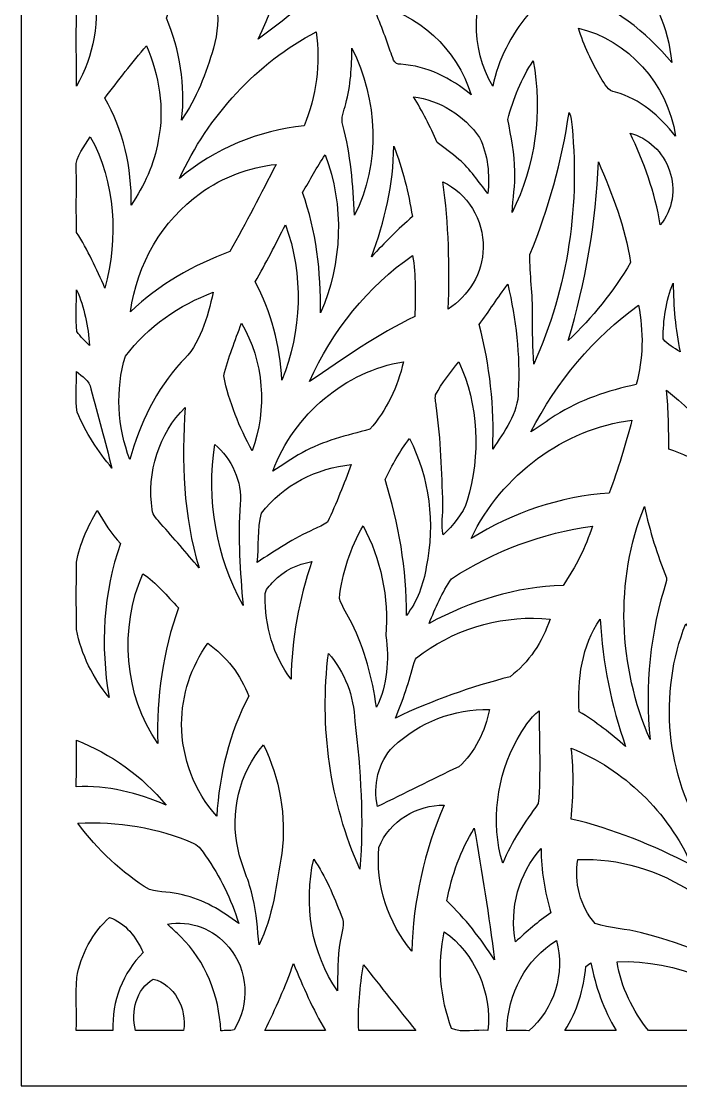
# Model space of a CAD drawing. Header units: centimetres. Extents: x -7.1 to 7.1, y -14.1 to 14.1.
# Drawn here: x -7.06 to 1.44, y -14.12 to -0.39 of the extents above; entities that cross this region are included whole.
import ezdxf

# ---------------------------------------------------------------- set-up
doc = ezdxf.new("R2010")
doc.units = ezdxf.units.CM
doc.header["$MEASUREMENT"] = 0
doc.layers.add('Plan 1', color=7, linetype='Continuous')

msp = doc.modelspace()

# ---------------------------------------------------------------- linework, layer by layer
at = {"layer": 'Plan 1', "color": 250}
for points, knots in [([(-7.05937, 14.11874), (-7.05937, 14.11874), (7.05937, 14.11874), (7.05937, 14.11874), (7.05937, 14.11874), (7.05937, 14.11874), (7.05937, -14.11874), (7.05937, -14.11874), (7.05937, -14.11874), (7.05937, -14.11874), (-7.05937, -14.11874), (-7.05937, -14.11874), (-7.05937, -14.11874), (-7.05937, -14.11874), (-7.05937, 14.11874), (-7.05937, 14.11874)], [0, 0, 0, 0, 0.2, 0.2, 0.2, 0.2, 0.4, 0.4, 0.4, 0.4, 0.6, 0.6, 0.6, 0.6, 1, 1, 1, 1]), ([(-3.6761, 1.33047), (-3.58972, 0.66502), (-3.70089, -0.02646), (-4.00735, -0.61783), (-4.00735, -0.61783), (-3.72718, -0.41611), (-3.45714, -0.19941), (-3.2014, 0.03462), (-3.2014, 0.03462), (-3.24759, 0.49913), (-3.39782, 0.96208), (-3.6761, 1.33047)], [0, 0, 0, 0, 0.25, 0.25, 0.25, 0.25, 0.5, 0.5, 0.5, 0.5, 1, 1, 1, 1]), ([(-0.64915, 0.84625), (-0.50006, 0.57557), (-0.34758, 0.30372), (-0.1478, 0.06969), (-0.1478, 0.06969), (-0.08994, -0.00124), (0.00771, -0.00045), (0.08545, -0.03315), (0.08545, -0.03315), (0.5748, -0.18837), (0.9924, -0.52129), (1.32741, -0.91885), (1.32741, -0.91885), (1.28308, -0.47481), (1.10281, -0.04103), (0.79861, 0.27419), (0.79861, 0.27419), (0.4287, 0.67604), (-0.11772, 0.89668), (-0.64915, 0.84625)], [0, 0, 0, 0, 0.16666667, 0.16666667, 0.16666667, 0.16666667, 0.33333333, 0.33333333, 0.33333333, 0.33333333, 0.5, 0.5, 0.5, 0.5, 0.66666667, 0.66666667, 0.66666667, 0.66666667, 1, 1, 1, 1]), ([(-5.18884, -0.34952), (-5.01458, -0.75888), (-4.93984, -1.21554), (-4.99242, -1.66191), (-4.99242, -1.66191), (-4.80164, -1.38338), (-4.67621, -1.05989), (-4.58156, -0.73327), (-4.58156, -0.73327), (-4.47265, -0.34755), (-4.53124, 0.07678), (-4.72128, 0.42387), (-4.72128, 0.42387), (-4.90454, 0.1875), (-5.08218, -0.06545), (-5.18884, -0.34952)], [0, 0, 0, 0, 0.2, 0.2, 0.2, 0.2, 0.4, 0.4, 0.4, 0.4, 0.6, 0.6, 0.6, 0.6, 1, 1, 1, 1]), ([(-0.97888, -1.22694), (-0.90902, -0.88259), (-0.74829, -0.56384), (-0.52446, -0.30265), (-0.52446, -0.30265), (-0.61798, -0.0493), (-0.79336, 0.16505), (-0.93043, 0.39552), (-0.93043, 0.39552), (-1.26693, -0.06703), (-1.27444, -0.73957), (-0.97888, -1.22694)], [0, 0, 0, 0, 0.25, 0.25, 0.25, 0.25, 0.5, 0.5, 0.5, 0.5, 1, 1, 1, 1]), ([(-6.34556, -0.17736), (-6.35456, -0.52603), (-6.34818, -0.8755), (-6.34818, -1.22457), (-6.34818, -1.22457), (-6.12734, -0.83888), (-6.03345, -0.36333), (-6.13524, 0.07836), (-6.13524, 0.07836), (-6.21072, -0.00124), (-6.29411, -0.07728), (-6.34556, -0.17736)], [0, 0, 0, 0, 0.25, 0.25, 0.25, 0.25, 0.5, 0.5, 0.5, 0.5, 1, 1, 1, 1]), ([(-2.53293, -0.16711), (-2.4548, -0.36884), (-2.36729, -0.56622), (-2.30158, -0.77266), (-2.30158, -0.77266), (-2.27303, -0.84162), (-2.26064, -0.95589), (-2.16375, -0.94248), (-2.16375, -0.94248), (-1.82801, -0.96298), (-1.51929, -1.12295), (-1.25753, -1.33648), (-1.25753, -1.33648), (-1.44381, -0.74589), (-1.94669, -0.27625), (-2.53293, -0.16711)], [0, 0, 0, 0, 0.2, 0.2, 0.2, 0.2, 0.4, 0.4, 0.4, 0.4, 0.6, 0.6, 0.6, 0.6, 1, 1, 1, 1]), ([(-5.02023, -2.41484), (-4.56129, -2.0307), (-3.99758, -1.79432), (-3.41284, -1.73796), (-3.41284, -1.73796), (-3.25886, -1.35579), (-3.19877, -0.93381), (-3.25623, -0.52248), (-3.25623, -0.52248), (-4.02161, -0.92514), (-4.64953, -1.60637), (-5.02023, -2.41484)], [0, 0, 0, 0, 0.25, 0.25, 0.25, 0.25, 0.5, 0.5, 0.5, 0.5, 1, 1, 1, 1]), ([(0.12374, -0.47639), (0.19359, -0.70136), (0.29612, -0.91413), (0.41368, -1.11583), (0.41368, -1.11583), (0.46174, -1.19266), (0.50381, -1.29234), (0.60295, -1.30338), (0.60295, -1.30338), (0.91766, -1.3877), (1.17304, -1.61267), (1.37508, -1.87113), (1.37508, -1.87113), (1.2782, -1.19622), (0.75617, -0.62532), (0.12374, -0.47639)], [0, 0, 0, 0, 0.2, 0.2, 0.2, 0.2, 0.4, 0.4, 0.4, 0.4, 0.6, 0.6, 0.6, 0.6, 1, 1, 1, 1]), ([(-5.98426, -1.37785), (-5.74503, -1.79155), (-5.63163, -2.27772), (-5.64289, -2.75999), (-5.64289, -2.75999), (-5.47539, -2.50941), (-5.34358, -2.22887), (-5.29436, -1.92551), (-5.29436, -1.92551), (-5.20838, -1.51378), (-5.28196, -1.08392), (-5.44534, -0.70413), (-5.44534, -0.70413), (-5.63462, -0.91964), (-5.80475, -1.15327), (-5.98426, -1.37785)], [0, 0, 0, 0, 0.2, 0.2, 0.2, 0.2, 0.4, 0.4, 0.4, 0.4, 0.6, 0.6, 0.6, 0.6, 1, 1, 1, 1]), ([(-2.79692, -0.73287), (-2.79882, -0.97442), (-2.80972, -1.21986), (-2.87692, -1.45231), (-2.87692, -1.45231), (-2.8957, -1.54253), (-2.94641, -1.63436), (-2.91222, -1.72731), (-2.91222, -1.72731), (-2.8142, -2.10595), (-2.77967, -2.49797), (-2.76312, -2.88844), (-2.76312, -2.88844), (-2.42213, -2.22652), (-2.46496, -1.39007), (-2.79692, -0.73287)], [0, 0, 0, 0, 0.2, 0.2, 0.2, 0.2, 0.4, 0.4, 0.4, 0.4, 0.6, 0.6, 0.6, 0.6, 1, 1, 1, 1]), ([(-0.78658, -1.65562), (-0.74378, -1.87587), (-0.69572, -2.09688), (-0.69608, -2.32304), (-0.69608, -2.32304), (-0.68857, -2.50113), (-0.72426, -2.67606), (-0.73178, -2.85297), (-0.73178, -2.85297), (-0.43206, -2.25922), (-0.33744, -1.55554), (-0.45911, -0.8964), (-0.45911, -0.8964), (-0.60858, -1.12648), (-0.71938, -1.38612), (-0.78658, -1.65562)], [0, 0, 0, 0, 0.2, 0.2, 0.2, 0.2, 0.4, 0.4, 0.4, 0.4, 0.6, 0.6, 0.6, 0.6, 1, 1, 1, 1]), ([(-2.00416, -1.36051), (-1.88697, -1.54846), (-1.78707, -1.74623), (-1.69919, -1.95033), (-1.69919, -1.95033), (-1.60567, -2.024), (-1.50579, -2.08901), (-1.41716, -2.16977), (-1.41716, -2.16977), (-1.26993, -2.29429), (-1.16364, -2.46016), (-1.04386, -2.61146), (-1.04386, -2.61146), (-1.0168, -2.36717), (-1.04386, -2.10872), (-1.15127, -1.88767), (-1.15127, -1.88767), (-1.3473, -1.59691), (-1.66988, -1.40936), (-2.00416, -1.36051)], [0, 0, 0, 0, 0.16666667, 0.16666667, 0.16666667, 0.16666667, 0.33333333, 0.33333333, 0.33333333, 0.33333333, 0.5, 0.5, 0.5, 0.5, 0.66666667, 0.66666667, 0.66666667, 0.66666667, 1, 1, 1, 1]), ([(0.00356, -1.565), (-0.0892, -2.19498), (-0.26044, -2.81081), (-0.50156, -3.3955), (-0.50156, -3.3955), (-0.50717, -3.65514), (-0.46174, -3.91439), (-0.46739, -4.17522), (-0.46739, -4.17522), (-0.47337, -4.38677), (-0.46024, -4.59836), (-0.45237, -4.81034), (-0.45237, -4.81034), (-0.00658, -3.83561), (0.15228, -2.72412), (0.03174, -1.65246), (0.03174, -1.65246), (0.02609, -1.62173), (0.01635, -1.59256), (0.00356, -1.565)], [0, 0, 0, 0, 0.16666667, 0.16666667, 0.16666667, 0.16666667, 0.33333333, 0.33333333, 0.33333333, 0.33333333, 0.5, 0.5, 0.5, 0.5, 0.66666667, 0.66666667, 0.66666667, 0.66666667, 1, 1, 1, 1]), ([(-6.17091, -1.87666), (-6.24339, -2.0039), (-6.36507, -2.1225), (-6.35041, -2.28246), (-6.35041, -2.28246), (-6.34629, -2.55865), (-6.35456, -2.83524), (-6.34556, -3.11103), (-6.34556, -3.11103), (-6.20245, -3.33837), (-6.08868, -3.58305), (-5.98126, -3.83086), (-5.98126, -3.83086), (-5.80549, -3.18708), (-5.84417, -2.46135), (-6.17091, -1.87666)], [0, 0, 0, 0, 0.2, 0.2, 0.2, 0.2, 0.4, 0.4, 0.4, 0.4, 0.6, 0.6, 0.6, 0.6, 1, 1, 1, 1]), ([(0.78924, -1.82936), (0.96911, -2.20407), (1.11182, -2.59883), (1.17869, -3.01373), (1.17869, -3.01373), (1.34131, -2.83131), (1.38109, -2.54606), (1.2981, -2.31516), (1.2981, -2.31516), (1.22113, -2.07641), (1.02059, -1.89123), (0.78924, -1.82936)], [0, 0, 0, 0, 0.25, 0.25, 0.25, 0.25, 0.5, 0.5, 0.5, 0.5, 1, 1, 1, 1]), ([(-2.25728, -1.99839), (-2.2614, -2.4897), (-2.37105, -2.97078), (-2.54533, -3.42467), (-2.54533, -3.42467), (-2.37443, -3.24657), (-2.20204, -3.06888), (-2.01616, -2.90772), (-2.01616, -2.90772), (-2.0691, -2.59804), (-2.14198, -2.28955), (-2.25728, -1.99839)], [0, 0, 0, 0, 0.25, 0.25, 0.25, 0.25, 0.5, 0.5, 0.5, 0.5, 1, 1, 1, 1]), ([(-3.43311, -2.59728), (-3.25398, -3.09056), (-3.19654, -3.62244), (-3.20066, -4.14763), (-3.20066, -4.14763), (-2.92086, -3.5137), (-2.89158, -2.76157), (-3.14283, -2.11225), (-3.14283, -2.11225), (-3.24686, -2.26908), (-3.33809, -2.43415), (-3.43311, -2.59728)], [0, 0, 0, 0, 0.25, 0.25, 0.25, 0.25, 0.5, 0.5, 0.5, 0.5, 1, 1, 1, 1]), ([(-4.75019, -2.60555), (-5.23915, -2.95305), (-5.56888, -3.52276), (-5.6519, -4.13464), (-5.6519, -4.13464), (-5.28236, -3.7832), (-4.8388, -3.52867), (-4.36862, -3.35924), (-4.36862, -3.35924), (-4.16396, -2.98851), (-3.96604, -2.61264), (-3.7745, -2.23401), (-3.7745, -2.23401), (-4.12225, -2.27063), (-4.46138, -2.39908), (-4.75019, -2.60555)], [0, 0, 0, 0, 0.2, 0.2, 0.2, 0.2, 0.4, 0.4, 0.4, 0.4, 0.6, 0.6, 0.6, 0.6, 1, 1, 1, 1]), ([(0.38101, -2.20131), (0.34983, -2.98337), (0.21613, -3.75838), (-0.00658, -4.50537), (-0.00658, -4.50537), (0.30214, -4.21029), (0.57666, -3.87144), (0.79711, -3.49952), (0.79711, -3.49952), (0.72725, -3.0484), (0.5624, -2.61578), (0.38101, -2.20131)], [0, 0, 0, 0, 0.25, 0.25, 0.25, 0.25, 0.5, 0.5, 0.5, 0.5, 1, 1, 1, 1]), ([(-1.62295, -2.45937), (-1.5486, -3.00269), (-1.53318, -3.55349), (-1.55535, -4.10115), (-1.55535, -4.10115), (-1.29771, -3.93133), (-1.10205, -3.63662), (-1.1062, -3.3096), (-1.1062, -3.3096), (-1.09192, -2.94988), (-1.312, -2.60395), (-1.62295, -2.45937)], [0, 0, 0, 0, 0.25, 0.25, 0.25, 0.25, 0.5, 0.5, 0.5, 0.5, 1, 1, 1, 1]), ([(-3.65283, -3.01294), (-3.77939, -3.26075), (-3.90519, -3.50898), (-4.04454, -3.74931), (-4.04454, -3.74931), (-3.83459, -4.13425), (-3.72003, -4.57354), (-3.70126, -5.01639), (-3.70126, -5.01639), (-3.43913, -4.39152), (-3.41998, -3.6504), (-3.65283, -3.01294)], [0, 0, 0, 0, 0.25, 0.25, 0.25, 0.25, 0.5, 0.5, 0.5, 0.5, 1, 1, 1, 1]), ([(-3.34148, -5.0357), (-2.90171, -4.73508), (-2.46533, -4.42303), (-1.98498, -4.19609), (-1.98498, -4.19609), (-1.97784, -3.93291), (-1.97109, -3.66774), (-2.0139, -3.40772), (-2.0139, -3.40772), (-2.58737, -3.80762), (-3.05493, -4.37853), (-3.34148, -5.0357)], [0, 0, 0, 0, 0.25, 0.25, 0.25, 0.25, 0.5, 0.5, 0.5, 0.5, 1, 1, 1, 1]), ([(-1.15726, -4.30011), (-1.01568, -4.82177), (-0.95897, -5.36546), (-0.98077, -5.90722), (-0.98077, -5.90722), (-0.8358, -5.68028), (-0.64876, -5.44743), (-0.65178, -5.1598), (-0.65178, -5.1598), (-0.62662, -4.69606), (-0.68069, -4.23076), (-0.78658, -3.78043), (-0.78658, -3.78043), (-0.9173, -3.94827), (-1.02734, -4.13227), (-1.15726, -4.30011)], [0, 0, 0, 0, 0.2, 0.2, 0.2, 0.2, 0.4, 0.4, 0.4, 0.4, 0.6, 0.6, 0.6, 0.6, 1, 1, 1, 1]), ([(1.21621, -4.4853), (1.26992, -4.5625), (1.36045, -4.59994), (1.43443, -4.65274), (1.43443, -4.65274), (1.37434, -4.36159), (1.34879, -4.0649), (1.34656, -3.7682), (1.34656, -3.7682), (1.24889, -3.99122), (1.21698, -4.24141), (1.21621, -4.4853)], [0, 0, 0, 0, 0.25, 0.25, 0.25, 0.25, 0.5, 0.5, 0.5, 0.5, 1, 1, 1, 1]), ([(-6.34629, -3.85331), (-6.34968, -4.0322), (-6.35606, -4.21184), (-6.34403, -4.39033), (-6.34403, -4.39033), (-6.29786, -4.4585), (-6.23588, -4.51286), (-6.17842, -4.5708), (-6.17842, -4.5708), (-6.19869, -4.32493), (-6.24565, -4.07749), (-6.34629, -3.85331)], [0, 0, 0, 0, 0.25, 0.25, 0.25, 0.25, 0.5, 0.5, 0.5, 0.5, 1, 1, 1, 1]), ([(-5.71611, -4.70789), (-5.85131, -5.13894), (-5.81678, -5.62157), (-5.66091, -6.04237), (-5.66091, -6.04237), (-5.53359, -5.57862), (-5.31689, -5.13775), (-4.99956, -4.78552), (-4.99956, -4.78552), (-4.75056, -4.55857), (-4.66232, -4.20673), (-4.58345, -3.88443), (-4.58345, -3.88443), (-5.02246, -4.0436), (-5.42544, -4.32573), (-5.71611, -4.70789)], [0, 0, 0, 0, 0.2, 0.2, 0.2, 0.2, 0.4, 0.4, 0.4, 0.4, 0.6, 0.6, 0.6, 0.6, 1, 1, 1, 1]), ([(-0.48766, -5.68502), (-0.38061, -5.61959), (-0.28187, -5.54002), (-0.17445, -5.47539), (-0.17445, -5.47539), (0.14401, -5.26973), (0.50531, -5.15113), (0.8696, -5.0743), (0.8696, -5.0743), (0.9616, -4.74178), (0.96422, -4.38796), (0.89815, -4.04993), (0.89815, -4.04993), (0.32015, -4.46559), (-0.1598, -5.0361), (-0.48766, -5.68502)], [0, 0, 0, 0, 0.2, 0.2, 0.2, 0.2, 0.4, 0.4, 0.4, 0.4, 0.6, 0.6, 0.6, 0.6, 1, 1, 1, 1]), ([(-4.22029, -4.28357), (-4.30591, -4.50616), (-4.38892, -4.73153), (-4.45011, -4.96321), (-4.45011, -4.96321), (-4.37989, -5.30164), (-4.24618, -5.62629), (-4.08433, -5.92809), (-4.08433, -5.92809), (-3.88302, -5.39858), (-3.93297, -4.76818), (-4.22029, -4.28357)], [0, 0, 0, 0, 0.25, 0.25, 0.25, 0.25, 0.5, 0.5, 0.5, 0.5, 1, 1, 1, 1]), ([(-3.81695, -6.1905), (-3.69002, -6.11327), (-3.57021, -6.02424), (-3.4395, -5.9541), (-3.4395, -5.9541), (-3.16647, -5.80006), (-2.8619, -5.72992), (-2.56484, -5.6515), (-2.56484, -5.6515), (-2.35114, -5.40801), (-2.20357, -5.10387), (-2.13334, -4.78156), (-2.13334, -4.78156), (-2.87732, -4.89976), (-3.54279, -5.45491), (-3.81695, -6.1905)], [0, 0, 0, 0, 0.2, 0.2, 0.2, 0.2, 0.4, 0.4, 0.4, 0.4, 0.6, 0.6, 0.6, 0.6, 1, 1, 1, 1]), ([(-1.71834, -5.20631), (-1.72847, -5.26225), (-1.71122, -5.31898), (-1.70634, -5.37531), (-1.70634, -5.37531), (-1.64811, -5.78665), (-1.64023, -6.20349), (-1.62219, -6.61838), (-1.62219, -6.61838), (-1.62145, -6.74997), (-1.64887, -6.88314), (-1.61996, -7.01396), (-1.61996, -7.01396), (-1.4919, -6.88828), (-1.36684, -6.74723), (-1.30861, -6.57069), (-1.30861, -6.57069), (-1.13625, -5.9864), (-1.16291, -5.33318), (-1.41941, -4.78041), (-1.41941, -4.78041), (-1.52683, -4.91552), (-1.63684, -5.05146), (-1.71834, -5.20631)], [0, 0, 0, 0, 0.14285714, 0.14285714, 0.14285714, 0.14285714, 0.28571429, 0.28571429, 0.28571429, 0.28571429, 0.42857143, 0.42857143, 0.42857143, 0.42857143, 0.57142857, 0.57142857, 0.57142857, 0.57142857, 0.71428571, 0.71428571, 0.71428571, 0.71428571, 1, 1, 1, 1]), ([(-6.34781, -4.90451), (-6.34366, -5.07904), (-6.36507, -5.25751), (-6.33728, -5.43009), (-6.33728, -5.43009), (-6.22724, -5.69366), (-6.07289, -5.93676), (-5.89037, -6.15071), (-5.89037, -6.15071), (-5.98087, -5.81028), (-6.071, -5.46948), (-6.16114, -5.12908), (-6.16114, -5.12908), (-6.17805, -5.02152), (-6.27832, -4.9707), (-6.34781, -4.90451)], [0, 0, 0, 0, 0.2, 0.2, 0.2, 0.2, 0.4, 0.4, 0.4, 0.4, 0.6, 0.6, 0.6, 0.6, 1, 1, 1, 1]), ([(1.25981, -5.14681), (1.2872, -5.39898), (1.28534, -5.65229), (1.29096, -5.90564), (1.29096, -5.90564), (1.63797, -6.03093), (1.96284, -6.21334), (2.28054, -6.40406), (2.28054, -6.40406), (2.03908, -5.91115), (1.68117, -5.48013), (1.25981, -5.14681)], [0, 0, 0, 0, 0.25, 0.25, 0.25, 0.25, 0.5, 0.5, 0.5, 0.5, 1, 1, 1, 1]), ([(-5.37173, -6.68773), (-5.36422, -6.76375), (-5.30602, -6.81655), (-5.26019, -6.87054), (-5.26019, -6.87054), (-5.09232, -7.05609), (-4.93083, -7.24757), (-4.76748, -7.4375), (-4.76748, -7.4375), (-4.97214, -6.77166), (-4.99354, -6.06244), (-4.94735, -5.36981), (-4.94735, -5.36981), (-5.28349, -5.70038), (-5.44498, -6.2114), (-5.37173, -6.68773)], [0, 0, 0, 0, 0.2, 0.2, 0.2, 0.2, 0.4, 0.4, 0.4, 0.4, 0.6, 0.6, 0.6, 0.6, 1, 1, 1, 1]), ([(-1.25979, -7.05925), (-0.71975, -6.72475), (-0.10759, -6.51673), (0.51957, -6.47417), (0.51957, -6.47417), (0.63599, -6.16766), (0.73028, -5.85207), (0.81327, -5.5337), (0.81327, -5.5337), (-0.06215, -5.64481), (-0.86283, -6.23305), (-1.25979, -7.05925)], [0, 0, 0, 0, 0.25, 0.25, 0.25, 0.25, 0.5, 0.5, 0.5, 0.5, 1, 1, 1, 1]), ([(-4.56504, -5.84535), (-4.67432, -6.55572), (-4.54364, -7.30116), (-4.20002, -7.92408), (-4.20002, -7.92408), (-4.23794, -7.4903), (-4.26762, -7.05414), (-4.23794, -6.61917), (-4.23794, -6.61917), (-4.20563, -6.32406), (-4.35097, -6.02974), (-4.56504, -5.84535)], [0, 0, 0, 0, 0.25, 0.25, 0.25, 0.25, 0.5, 0.5, 0.5, 0.5, 1, 1, 1, 1]), ([(-2.36842, -6.29885), (-2.1923, -6.86385), (-2.09014, -7.45641), (-2.09277, -8.05172), (-2.09277, -8.05172), (-1.95533, -7.87128), (-1.87195, -7.65066), (-1.83852, -7.42332), (-1.83852, -7.42332), (-1.72096, -6.86857), (-1.79607, -6.27086), (-2.05448, -5.7705), (-2.05448, -5.7705), (-2.17765, -5.93362), (-2.27868, -6.11367), (-2.36842, -6.29885)], [0, 0, 0, 0, 0.2, 0.2, 0.2, 0.2, 0.4, 0.4, 0.4, 0.4, 0.6, 0.6, 0.6, 0.6, 1, 1, 1, 1]), ([(-3.96415, -6.73461), (-4.01673, -6.93987), (-3.99083, -7.15933), (-4.01935, -7.36973), (-4.01935, -7.36973), (-3.78275, -7.21371), (-3.54428, -7.05688), (-3.28665, -6.94105), (-3.28665, -6.94105), (-3.22769, -6.91152), (-3.16384, -6.88983), (-3.11129, -6.84846), (-3.11129, -6.84846), (-2.99673, -6.60695), (-2.89872, -6.35637), (-2.80483, -6.10539), (-2.80483, -6.10539), (-3.2461, -6.15266), (-3.68587, -6.36504), (-3.96415, -6.73461)], [0, 0, 0, 0, 0.16666667, 0.16666667, 0.16666667, 0.16666667, 0.33333333, 0.33333333, 0.33333333, 0.33333333, 0.5, 0.5, 0.5, 0.5, 0.66666667, 0.66666667, 0.66666667, 0.66666667, 1, 1, 1, 1]), ([(-6.34705, -7.3658), (-6.35117, -7.65538), (-6.35117, -7.94535), (-6.34705, -8.23495), (-6.34705, -8.23495), (-6.28583, -8.55841), (-6.13372, -8.8614), (-5.92756, -9.10961), (-5.92756, -9.10961), (-6.04209, -8.44888), (-6.0038, -7.75624), (-5.78072, -7.12426), (-5.78072, -7.12426), (-5.89562, -6.99465), (-5.99629, -6.85281), (-6.08041, -6.69954), (-6.08041, -6.69954), (-6.20095, -6.90482), (-6.30461, -7.12742), (-6.34705, -7.3658)], [0, 0, 0, 0, 0.16666667, 0.16666667, 0.16666667, 0.16666667, 0.33333333, 0.33333333, 0.33333333, 0.33333333, 0.5, 0.5, 0.5, 0.5, 0.66666667, 0.66666667, 0.66666667, 0.66666667, 1, 1, 1, 1]), ([(1.04987, -9.65411), (0.97775, -8.965), (1.04724, -8.25977), (1.26168, -7.60336), (1.26168, -7.60336), (1.26168, -7.60336), (1.26091, -7.5679), (1.26091, -7.5679), (1.26091, -7.5679), (1.13963, -7.27005), (1.04196, -6.96274), (0.97589, -6.64637), (0.97589, -6.64637), (0.58906, -7.59786), (0.63712, -8.71956), (1.04987, -9.65411)], [0, 0, 0, 0, 0.2, 0.2, 0.2, 0.2, 0.4, 0.4, 0.4, 0.4, 0.6, 0.6, 0.6, 0.6, 1, 1, 1, 1]), ([(-2.95768, -7.83542), (-2.92049, -7.94851), (-2.84688, -8.04347), (-2.79918, -8.15182), (-2.79918, -8.15182), (-2.62945, -8.48906), (-2.53293, -8.86021), (-2.48109, -9.23608), (-2.48109, -9.23608), (-2.33801, -8.95515), (-2.31511, -8.62341), (-2.35904, -8.31297), (-2.35904, -8.31297), (-2.31923, -7.82401), (-2.42249, -7.32282), (-2.65235, -6.89536), (-2.65235, -6.89536), (-2.81497, -7.18141), (-2.92574, -7.50329), (-2.95768, -7.83542)], [0, 0, 0, 0, 0.16666667, 0.16666667, 0.16666667, 0.16666667, 0.33333333, 0.33333333, 0.33333333, 0.33333333, 0.5, 0.5, 0.5, 0.5, 0.66666667, 0.66666667, 0.66666667, 0.66666667, 1, 1, 1, 1]), ([(-1.51291, -7.57894), (-1.63422, -7.75545), (-1.72023, -7.9552), (-1.80135, -8.15495), (-1.80135, -8.15495), (-1.26693, -7.86656), (-0.67694, -7.68178), (-0.07379, -7.66523), (-0.07379, -7.66523), (0.08545, -7.42962), (0.21875, -7.1739), (0.30513, -6.89929), (0.30513, -6.89929), (-0.33668, -6.9903), (-0.96386, -7.21803), (-1.51291, -7.57894)], [0, 0, 0, 0, 0.2, 0.2, 0.2, 0.2, 0.4, 0.4, 0.4, 0.4, 0.6, 0.6, 0.6, 0.6, 1, 1, 1, 1]), ([(-3.80568, -7.61322), (-3.85224, -7.66681), (-3.92247, -7.71682), (-3.91496, -7.79919), (-3.91496, -7.79919), (-3.92171, -8.18096), (-3.80831, -8.57456), (-3.58108, -8.87518), (-3.58108, -8.87518), (-3.57396, -8.35747), (-3.47858, -7.84527), (-3.31333, -7.35829), (-3.31333, -7.35829), (-3.49696, -7.38825), (-3.6746, -7.47257), (-3.80568, -7.61322)], [0, 0, 0, 0, 0.2, 0.2, 0.2, 0.2, 0.4, 0.4, 0.4, 0.4, 0.6, 0.6, 0.6, 0.6, 1, 1, 1, 1]), ([(-5.49228, -7.51472), (-5.79611, -8.21564), (-5.73452, -9.08046), (-5.29961, -9.70612), (-5.29961, -9.70612), (-5.31878, -9.1104), (-5.23354, -8.51035), (-5.0326, -7.95243), (-5.0326, -7.95243), (-5.18358, -7.8039), (-5.3139, -7.62897), (-5.49228, -7.51472)], [0, 0, 0, 0, 0.25, 0.25, 0.25, 0.25, 0.5, 0.5, 0.5, 0.5, 1, 1, 1, 1]), ([(-1.87983, -8.53438), (-1.92303, -8.56866), (-1.9801, -8.59701), (-1.99249, -8.65809), (-1.99249, -8.65809), (-2.05747, -8.90316), (-2.13747, -9.14389), (-2.23584, -9.37673), (-2.23584, -9.37673), (-1.76078, -9.14821), (-1.26318, -8.97486), (-0.75617, -8.84248), (-0.75617, -8.84248), (-0.51884, -8.66165), (-0.33594, -8.39254), (-0.24205, -8.1002), (-0.24205, -8.1002), (-0.81364, -8.04031), (-1.40213, -8.20106), (-1.87983, -8.53438)], [0, 0, 0, 0, 0.16666667, 0.16666667, 0.16666667, 0.16666667, 0.33333333, 0.33333333, 0.33333333, 0.33333333, 0.5, 0.5, 0.5, 0.5, 0.66666667, 0.66666667, 0.66666667, 0.66666667, 1, 1, 1, 1]), ([(0.13427, -9.294), (0.34681, -9.42324), (0.54399, -9.57807), (0.7329, -9.74235), (0.7329, -9.74235), (0.54699, -9.21598), (0.43545, -8.66165), (0.40467, -8.10099), (0.40467, -8.10099), (0.16694, -8.43902), (0.10758, -8.88306), (0.13427, -9.294)], [0, 0, 0, 0, 0.25, 0.25, 0.25, 0.25, 0.5, 0.5, 0.5, 0.5, 1, 1, 1, 1]), ([(1.77393, -10.92592), (1.71949, -10.2116), (1.75852, -9.48785), (1.91814, -8.79007), (1.91814, -8.79007), (1.77167, -8.58718), (1.63837, -8.37481), (1.50805, -8.16049), (1.50805, -8.16049), (1.15277, -9.0505), (1.25154, -10.13045), (1.77393, -10.92592)], [0, 0, 0, 0, 0.25, 0.25, 0.25, 0.25, 0.5, 0.5, 0.5, 0.5, 1, 1, 1, 1]), ([(-4.99278, -9.45475), (-4.99168, -9.89246), (-4.82341, -10.32232), (-4.53988, -10.64225), (-4.53988, -10.64225), (-4.50571, -10.10404), (-4.37802, -9.56781), (-4.12527, -9.09543), (-4.12527, -9.09543), (-4.23006, -8.81647), (-4.41894, -8.58086), (-4.65292, -8.41064), (-4.65292, -8.41064), (-4.87074, -8.70773), (-4.98942, -9.08046), (-4.99278, -9.45475)], [0, 0, 0, 0, 0.2, 0.2, 0.2, 0.2, 0.4, 0.4, 0.4, 0.4, 0.6, 0.6, 0.6, 0.6, 1, 1, 1, 1]), ([(-3.09887, -8.54226), (-3.21831, -9.48271), (-3.08085, -10.46534), (-2.69403, -11.32464), (-2.69403, -11.32464), (-2.64221, -10.68913), (-2.68203, -10.0489), (-2.75863, -9.41731), (-2.75863, -9.41731), (-2.76914, -9.09464), (-2.89008, -8.77985), (-3.09887, -8.54226)], [0, 0, 0, 0, 0.25, 0.25, 0.25, 0.25, 0.5, 0.5, 0.5, 0.5, 1, 1, 1, 1]), ([(-2.26366, -9.7463), (-2.46081, -9.93936), (-2.52579, -10.24786), (-2.46683, -10.51894), (-2.46683, -10.51894), (-2.11756, -10.34714), (-1.77091, -10.16987), (-1.41902, -10.00476), (-1.41902, -10.00476), (-1.2106, -9.81918), (-1.07879, -9.54339), (-1.02355, -9.26443), (-1.02355, -9.26443), (-1.47535, -9.2546), (-1.92865, -9.42716), (-2.26366, -9.7463)], [0, 0, 0, 0, 0.2, 0.2, 0.2, 0.2, 0.4, 0.4, 0.4, 0.4, 0.6, 0.6, 0.6, 0.6, 1, 1, 1, 1]), ([(-0.66418, -9.65134), (-0.93006, -10.12652), (-1.00929, -10.72103), (-0.85269, -11.24938), (-0.85269, -11.24938), (-0.73852, -10.96887), (-0.56879, -10.71988), (-0.39451, -10.47915), (-0.39451, -10.47915), (-0.35771, -10.08199), (-0.38589, -9.67972), (-0.38025, -9.28101), (-0.38025, -9.28101), (-0.50531, -9.37399), (-0.58568, -9.51623), (-0.66418, -9.65134)], [0, 0, 0, 0, 0.2, 0.2, 0.2, 0.2, 0.4, 0.4, 0.4, 0.4, 0.6, 0.6, 0.6, 0.6, 1, 1, 1, 1]), ([(-6.34931, -9.66278), (-6.35005, -9.86213), (-6.34781, -10.06189), (-6.35117, -10.26124), (-6.35117, -10.26124), (-5.95122, -10.2384), (-5.55725, -10.34203), (-5.19033, -10.50081), (-5.19033, -10.50081), (-5.50018, -10.12534), (-5.90502, -9.83418), (-6.34931, -9.66278)], [0, 0, 0, 0, 0.25, 0.25, 0.25, 0.25, 0.5, 0.5, 0.5, 0.5, 1, 1, 1, 1]), ([(-4.26386, -11.0733), (-4.21653, -11.28604), (-4.11739, -11.48144), (-4.07343, -11.6954), (-4.07343, -11.6954), (-4.0235, -11.89396), (-4.01523, -12.10004), (-3.99346, -12.30332), (-3.99346, -12.30332), (-3.81392, -11.93612), (-3.76925, -11.52323), (-3.69976, -11.12294), (-3.69976, -11.12294), (-3.63967, -10.64502), (-3.72492, -10.15016), (-3.93825, -9.72306), (-3.93825, -9.72306), (-4.24957, -10.08081), (-4.37201, -10.60325), (-4.26386, -11.0733)], [0, 0, 0, 0, 0.16666667, 0.16666667, 0.16666667, 0.16666667, 0.33333333, 0.33333333, 0.33333333, 0.33333333, 0.5, 0.5, 0.5, 0.5, 0.66666667, 0.66666667, 0.66666667, 0.66666667, 1, 1, 1, 1]), ([(0.0321, -9.76522), (0.0659, -10.06937), (0.05952, -10.37433), (0.02985, -10.67848), (0.02985, -10.67848), (0.56952, -10.8038), (1.08706, -11.01891), (1.58277, -11.27226), (1.58277, -11.27226), (1.27746, -10.58355), (0.70735, -10.03588), (0.0321, -9.76522)], [0, 0, 0, 0, 0.25, 0.25, 0.25, 0.25, 0.5, 0.5, 0.5, 0.5, 1, 1, 1, 1]), ([(-2.44805, -11.0461), (-2.49425, -11.52834), (-2.32674, -12.02044), (-2.02556, -12.3845), (-2.02556, -12.3845), (-2.00678, -11.73479), (-1.86367, -11.09179), (-1.60643, -10.50081), (-1.60643, -10.50081), (-1.9557, -10.49254), (-2.31285, -10.70056), (-2.44805, -11.0461)], [0, 0, 0, 0, 0.25, 0.25, 0.25, 0.25, 0.5, 0.5, 0.5, 0.5, 1, 1, 1, 1]), ([(-6.32977, -10.73326), (-6.07628, -11.07485), (-5.76381, -11.37114), (-5.40666, -11.58942), (-5.40666, -11.58942), (-5.26846, -11.62802), (-5.12087, -11.61543), (-4.98228, -11.6564), (-4.98228, -11.6564), (-4.7149, -11.71471), (-4.47527, -11.85968), (-4.25595, -12.02558), (-4.25595, -12.02558), (-4.35024, -11.71194), (-4.5012, -11.41841), (-4.68333, -11.15129), (-4.68333, -11.15129), (-4.72803, -11.09416), (-4.76522, -11.02323), (-4.83318, -10.99409), (-4.83318, -10.99409), (-5.30413, -10.78448), (-5.82014, -10.70528), (-6.32977, -10.73326)], [0, 0, 0, 0, 0.14285714, 0.14285714, 0.14285714, 0.14285714, 0.28571429, 0.28571429, 0.28571429, 0.28571429, 0.42857143, 0.42857143, 0.42857143, 0.42857143, 0.57142857, 0.57142857, 0.57142857, 0.57142857, 0.71428571, 0.71428571, 0.71428571, 0.71428571, 1, 1, 1, 1]), ([(-1.57113, -11.73402), (-1.33792, -11.96173), (-1.13475, -12.21979), (-0.95708, -12.49678), (-0.95708, -12.49678), (-1.03033, -11.92824), (-1.11973, -11.36129), (-1.21887, -10.79747), (-1.21887, -10.79747), (-1.39163, -11.08194), (-1.51254, -11.40226), (-1.57113, -11.73402)], [0, 0, 0, 0, 0.25, 0.25, 0.25, 0.25, 0.5, 0.5, 0.5, 0.5, 1, 1, 1, 1]), ([(-0.68821, -12.26353), (-0.54174, -12.13195), (-0.39713, -11.99562), (-0.23115, -11.89083), (-0.23115, -11.89083), (-0.30852, -11.62093), (-0.35735, -11.34198), (-0.35695, -11.05949), (-0.35695, -11.05949), (-0.64463, -11.37349), (-0.76744, -11.83763), (-0.68821, -12.26353)], [0, 0, 0, 0, 0.25, 0.25, 0.25, 0.25, 0.5, 0.5, 0.5, 0.5, 1, 1, 1, 1]), ([(-3.28891, -11.197), (-3.42374, -11.77144), (-3.31895, -12.41839), (-2.98058, -12.89512), (-2.98058, -12.89512), (-2.97982, -12.68117), (-2.98547, -12.46645), (-2.94641, -12.25566), (-2.94641, -12.25566), (-2.93402, -12.14417), (-2.87842, -12.02752), (-2.93515, -11.92036), (-2.93515, -11.92036), (-3.03316, -11.66978), (-3.13529, -11.41647), (-3.28891, -11.197)], [0, 0, 0, 0, 0.2, 0.2, 0.2, 0.2, 0.4, 0.4, 0.4, 0.4, 0.6, 0.6, 0.6, 0.6, 1, 1, 1, 1]), ([(0.11699, -11.20212), (0.06441, -11.49248), (0.14627, -11.81044), (0.34006, -12.02637), (0.34006, -12.02637), (0.53273, -12.089), (0.74078, -12.09256), (0.93683, -12.1477), (0.93683, -12.1477), (1.52796, -12.29073), (2.08977, -12.54523), (2.61103, -12.86793), (2.61103, -12.86793), (2.20806, -11.84709), (1.16965, -11.15406), (0.11699, -11.20212)], [0, 0, 0, 0, 0.2, 0.2, 0.2, 0.2, 0.4, 0.4, 0.4, 0.4, 0.6, 0.6, 0.6, 0.6, 1, 1, 1, 1]), ([(-6.34516, -12.72491), (-6.35682, -12.95225), (-6.34443, -13.17998), (-6.35081, -13.40772), (-6.35081, -13.40772), (-6.19271, -13.40772), (-6.03497, -13.40808), (-5.87724, -13.40848), (-5.87724, -13.40848), (-5.89449, -13.0338), (-5.74955, -12.65674), (-5.48815, -12.40105), (-5.48815, -12.40105), (-5.57416, -12.20285), (-5.71914, -12.01928), (-5.92081, -11.94795), (-5.92081, -11.94795), (-6.14575, -12.13983), (-6.28883, -12.42903), (-6.34516, -12.72491)], [0, 0, 0, 0, 0.16666667, 0.16666667, 0.16666667, 0.16666667, 0.33333333, 0.33333333, 0.33333333, 0.33333333, 0.5, 0.5, 0.5, 0.5, 0.66666667, 0.66666667, 0.66666667, 0.66666667, 1, 1, 1, 1]), ([(-5.17531, -12.03504), (-5.11974, -12.09137), (-5.06038, -12.14299), (-5.00295, -12.19735), (-5.00295, -12.19735), (-4.68485, -12.509), (-4.50684, -12.95657), (-4.48694, -13.41006), (-4.48694, -13.41006), (-4.4306, -13.40611), (-4.37201, -13.41283), (-4.31681, -13.39628), (-4.31681, -13.39628), (-4.10723, -13.07793), (-4.13578, -12.61814), (-4.38404, -12.33249), (-4.38404, -12.33249), (-4.57219, -12.09295), (-4.8854, -11.98223), (-5.17531, -12.03504)], [0, 0, 0, 0, 0.16666667, 0.16666667, 0.16666667, 0.16666667, 0.33333333, 0.33333333, 0.33333333, 0.33333333, 0.5, 0.5, 0.5, 0.5, 0.66666667, 0.66666667, 0.66666667, 0.66666667, 1, 1, 1, 1]), ([(-1.6053, -12.13234), (-1.6958, -12.54721), (-1.65977, -12.98613), (-1.51141, -13.38168), (-1.51141, -13.38168), (-1.37285, -13.44394), (-1.19594, -13.39077), (-1.04236, -13.40653), (-1.04236, -13.40653), (-0.98789, -12.9152), (-1.21585, -12.40893), (-1.6053, -12.13234)], [0, 0, 0, 0, 0.25, 0.25, 0.25, 0.25, 0.5, 0.5, 0.5, 0.5, 1, 1, 1, 1]), ([(-0.80124, -13.40887), (-0.70585, -13.40693), (-0.6101, -13.40693), (-0.51432, -13.40927), (-0.51432, -13.40927), (-0.1921, -13.13506), (-0.0445, -12.6662), (-0.15791, -12.2458), (-0.15791, -12.2458), (-0.55187, -12.47709), (-0.78884, -12.94081), (-0.80124, -13.40887)], [0, 0, 0, 0, 0.25, 0.25, 0.25, 0.25, 0.5, 0.5, 0.5, 0.5, 1, 1, 1, 1]), ([(0.6221, -12.51925), (0.67507, -12.84822), (0.82414, -13.15397), (1.02733, -13.40848), (1.02733, -13.40848), (1.58353, -13.40337), (2.13972, -13.41715), (2.69552, -13.40179), (2.69552, -13.40179), (2.15926, -12.82379), (1.39236, -12.49087), (0.6221, -12.51925)], [0, 0, 0, 0, 0.25, 0.25, 0.25, 0.25, 0.5, 0.5, 0.5, 0.5, 1, 1, 1, 1]), ([(-3.54993, -12.54407), (-3.6532, -12.83995), (-3.78202, -13.12481), (-3.91795, -13.40574), (-3.91795, -13.40574), (-3.65808, -13.41164), (-3.39782, -13.40611), (-3.13755, -13.40772), (-3.13755, -13.40772), (-3.29944, -13.13308), (-3.42862, -12.84034), (-3.54993, -12.54407)], [0, 0, 0, 0, 0.25, 0.25, 0.25, 0.25, 0.5, 0.5, 0.5, 0.5, 1, 1, 1, 1]), ([(-2.64783, -12.55825), (-2.69479, -12.838), (-2.72071, -13.12243), (-2.70942, -13.40693), (-2.70942, -13.40693), (-2.4642, -13.40887), (-2.21859, -13.40887), (-1.97335, -13.40653), (-1.97335, -13.40653), (-2.19981, -13.1252), (-2.42402, -12.84153), (-2.64783, -12.55825)], [0, 0, 0, 0, 0.25, 0.25, 0.25, 0.25, 0.5, 0.5, 0.5, 0.5, 1, 1, 1, 1]), ([(0.22101, -12.57912), (0.19173, -12.87307), (0.1121, -13.16146), (-0.05089, -13.40611), (-0.05089, -13.40611), (0.16956, -13.40927), (0.38965, -13.40966), (0.6101, -13.40611), (0.6101, -13.40611), (0.44971, -13.13861), (0.34419, -12.84074), (0.28449, -12.53185), (0.28449, -12.53185), (0.26871, -12.54368), (0.2368, -12.56731), (0.22101, -12.57912)], [0, 0, 0, 0, 0.2, 0.2, 0.2, 0.2, 0.4, 0.4, 0.4, 0.4, 0.6, 0.6, 0.6, 0.6, 1, 1, 1, 1]), ([(-5.58504, -13.40455), (-5.37887, -13.41125), (-5.17268, -13.40693), (-4.96652, -13.40693), (-4.96652, -13.40693), (-4.92033, -13.12797), (-5.0882, -12.80095), (-5.3582, -12.74462), (-5.3582, -12.74462), (-5.57716, -12.87225), (-5.6519, -13.16146), (-5.58504, -13.40455)], [0, 0, 0, 0, 0.25, 0.25, 0.25, 0.25, 0.5, 0.5, 0.5, 0.5, 1, 1, 1, 1])]:
    msp.add_open_spline(points, degree=3, knots=knots, dxfattribs=at)

doc.saveas('drawing.dxf')
